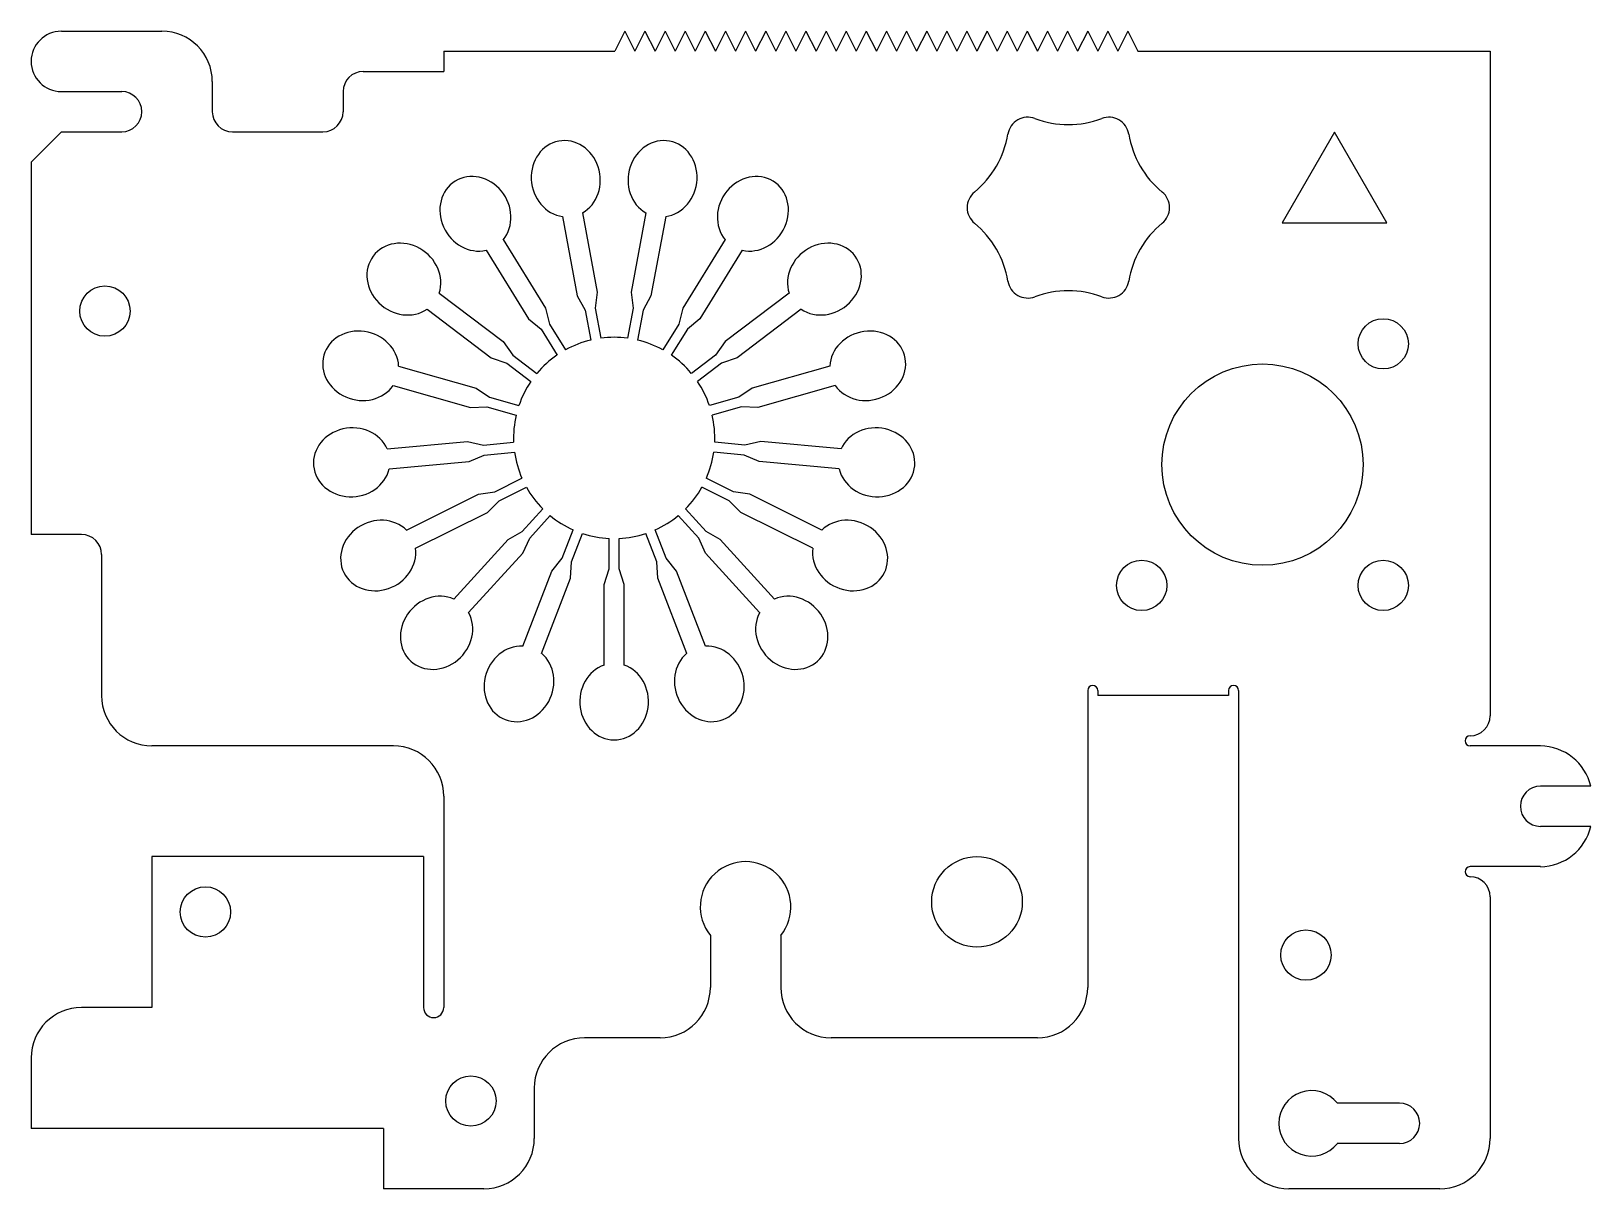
# Model space of a CAD drawing. Header units: millimetres. Extents: x 1015 to 1170, y 1108 to 1223.
import ezdxf

# ---------------------------------------------------------------- set-up
doc = ezdxf.new("R2010")
doc.units = ezdxf.units.MM

msp = doc.modelspace()

# ---------------------------------------------------------------- linework, layer by layer
at = {"color": 1}
for p, q in [((1017.65, 1222.91), (1027.65, 1222.91)), ((1073.65, 1222.91), (1072.65, 1220.91)), ((1073.65, 1222.91), (1074.65, 1220.91)), ((1075.65, 1222.91), (1074.65, 1220.91)), ((1075.65, 1222.91), (1076.65, 1220.91)), ((1077.65, 1222.91), (1076.65, 1220.91)), ((1077.65, 1222.91), (1078.65, 1220.91)), ((1079.65, 1222.91), (1078.65, 1220.91)), ((1079.65, 1222.91), (1080.65, 1220.91)), ((1081.65, 1222.91), (1080.65, 1220.91)), ((1081.65, 1222.91), (1082.65, 1220.91)), ((1083.65, 1222.91), (1082.65, 1220.91)), ((1083.65, 1222.91), (1084.65, 1220.91)), ((1085.65, 1222.91), (1084.65, 1220.91)), ((1085.65, 1222.91), (1086.65, 1220.91)), ((1087.65, 1222.91), (1086.65, 1220.91)), ((1087.65, 1222.91), (1088.65, 1220.91)), ((1089.65, 1222.91), (1088.65, 1220.91)), ((1089.65, 1222.91), (1090.65, 1220.91)), ((1091.65, 1222.91), (1090.65, 1220.91)), ((1091.65, 1222.91), (1092.65, 1220.91)), ((1093.65, 1222.91), (1092.65, 1220.91)), ((1093.65, 1222.91), (1094.65, 1220.91)), ((1095.65, 1222.91), (1094.65, 1220.91)), ((1095.65, 1222.91), (1096.65, 1220.91)), ((1097.65, 1222.91), (1096.65, 1220.91)), ((1097.65, 1222.91), (1098.65, 1220.91)), ((1099.65, 1222.91), (1098.65, 1220.91)), ((1099.65, 1222.91), (1100.65, 1220.91)), ((1101.65, 1222.91), (1100.65, 1220.91)), ((1101.65, 1222.91), (1102.65, 1220.91)), ((1103.65, 1222.91), (1102.65, 1220.91)), ((1103.65, 1222.91), (1104.65, 1220.91)), ((1105.65, 1222.91), (1104.65, 1220.91)), ((1105.65, 1222.91), (1106.65, 1220.91)), ((1107.65, 1222.91), (1106.65, 1220.91)), ((1107.65, 1222.91), (1108.65, 1220.91)), ((1109.65, 1222.91), (1108.65, 1220.91)), ((1109.65, 1222.91), (1110.65, 1220.91)), ((1111.65, 1222.91), (1110.65, 1220.91)), ((1111.65, 1222.91), (1112.65, 1220.91)), ((1113.65, 1222.91), (1112.65, 1220.91)), ((1113.65, 1222.91), (1114.65, 1220.91)), ((1115.65, 1222.91), (1114.65, 1220.91)), ((1115.65, 1222.91), (1116.65, 1220.91)), ((1117.65, 1222.91), (1116.65, 1220.91)), ((1117.65, 1222.91), (1118.65, 1220.91)), ((1119.65, 1222.91), (1118.65, 1220.91)), ((1119.65, 1222.91), (1120.65, 1220.91)), ((1121.65, 1222.91), (1120.65, 1220.91)), ((1121.65, 1222.91), (1122.65, 1220.91)), ((1123.65, 1222.91), (1122.65, 1220.91)), ((1123.65, 1222.91), (1124.65, 1220.91)), ((1055.65, 1220.91), (1055.65, 1218.91)), ((1055.65, 1220.91), (1072.65, 1220.91)), ((1124.65, 1220.91), (1159.65, 1220.91)), ((1159.65, 1220.91), (1159.65, 1154.91)), ((1047.65, 1218.91), (1055.65, 1218.91)), ((1017.65, 1216.91), (1023.65, 1216.91)), ((1032.65, 1217.91), (1032.65, 1214.91)), ((1045.65, 1216.91), (1045.65, 1214.91)), ((1025.65, 1214.91), (1025.65, 1214.91)), ((1014.65, 1209.91), (1017.65, 1212.91)), ((1017.65, 1212.91), (1023.65, 1212.91)), ((1034.65, 1212.91), (1043.65, 1212.91)), ((1144.17, 1212.88), (1138.97, 1203.88)), ((1149.37, 1203.88), (1144.17, 1212.88)), ((1014.65, 1209.91), (1014.65, 1172.91)), ((1067.46, 1204.49), (1068.93, 1196.63)), ((1069.43, 1204.85), (1070.9, 1196.99)), ((1075.75, 1204.85), (1074.28, 1196.99)), ((1077.72, 1204.49), (1076.25, 1196.63)), ((1138.97, 1203.88), (1149.37, 1203.88)), ((1061.57, 1202.2), (1065.78, 1195.4)), ((1083.61, 1202.2), (1079.41, 1195.4)), ((1059.87, 1201.15), (1064.08, 1194.35)), ((1085.32, 1201.15), (1081.11, 1194.35)), ((1055.19, 1196.89), (1061.57, 1192.07)), ((1068.93, 1196.63), (1069.71, 1195.19)), ((1070.9, 1196.99), (1070.69, 1195.38)), ((1074.28, 1196.99), (1074.49, 1195.38)), ((1076.25, 1196.63), (1075.47, 1195.19)), ((1089.99, 1196.89), (1083.61, 1192.07)), ((1053.99, 1195.29), (1060.37, 1190.47)), ((1065.78, 1195.4), (1066.17, 1193.82)), ((1069.71, 1195.19), (1070.26, 1192.22)), ((1070.69, 1195.38), (1071.25, 1192.41)), ((1074.49, 1195.38), (1073.93, 1192.41)), ((1075.47, 1195.19), (1074.92, 1192.22)), ((1079.41, 1195.4), (1079.01, 1193.82)), ((1091.19, 1195.29), (1084.81, 1190.47)), ((1064.08, 1194.35), (1065.32, 1193.3)), ((1066.17, 1193.82), (1067.76, 1191.25)), ((1079.01, 1193.82), (1077.42, 1191.25)), ((1081.11, 1194.35), (1079.87, 1193.3)), ((1061.57, 1192.07), (1062.51, 1190.74)), ((1065.32, 1193.3), (1066.91, 1190.73)), ((1079.87, 1193.3), (1078.27, 1190.73)), ((1083.61, 1192.07), (1082.67, 1190.74)), ((1060.37, 1190.47), (1061.91, 1189.94)), ((1062.51, 1190.74), (1064.92, 1188.91)), ((1082.67, 1190.74), (1080.26, 1188.91)), ((1084.81, 1190.47), (1083.27, 1189.94)), ((1051.17, 1189.63), (1058.86, 1187.44)), ((1061.91, 1189.94), (1064.32, 1188.12)), ((1083.27, 1189.94), (1080.86, 1188.12)), ((1094.01, 1189.63), (1086.32, 1187.44)), ((1050.62, 1187.71), (1058.31, 1185.52)), ((1058.86, 1187.44), (1060.21, 1186.54)), ((1086.32, 1187.44), (1084.97, 1186.54)), ((1094.56, 1187.71), (1086.87, 1185.52)), ((1060.21, 1186.54), (1063.12, 1185.71)), ((1084.97, 1186.54), (1082.06, 1185.71)), ((1058.31, 1185.52), (1059.94, 1185.58)), ((1059.94, 1185.58), (1062.85, 1184.75)), ((1085.24, 1185.58), (1082.33, 1184.75)), ((1086.87, 1185.52), (1085.24, 1185.58)), ((1050.04, 1181.41), (1058, 1182.15)), ((1058, 1182.15), (1059.59, 1181.79)), ((1059.59, 1181.79), (1062.6, 1182.07)), ((1085.59, 1181.79), (1082.58, 1182.07)), ((1087.18, 1182.15), (1085.59, 1181.79)), ((1095.14, 1181.41), (1087.18, 1182.15)), ((1050.22, 1179.42), (1058.18, 1180.16)), ((1058.18, 1180.16), (1059.68, 1180.8)), ((1059.68, 1180.8), (1062.69, 1181.08)), ((1085.5, 1180.8), (1082.49, 1181.08)), ((1087, 1180.16), (1085.5, 1180.8)), ((1094.96, 1179.42), (1087, 1180.16)), ((1060.72, 1177.14), (1063.43, 1178.49)), ((1084.46, 1177.14), (1081.75, 1178.49)), ((1051.95, 1173.34), (1059.11, 1176.9)), ((1059.11, 1176.9), (1060.72, 1177.14)), ((1061.17, 1176.25), (1063.87, 1177.6)), ((1084.01, 1176.25), (1081.31, 1177.6)), ((1086.07, 1176.9), (1084.46, 1177.14)), ((1093.23, 1173.34), (1086.07, 1176.9)), ((1052.84, 1171.55), (1060, 1175.11)), ((1060, 1175.11), (1061.17, 1176.25)), ((1063.46, 1173.22), (1065.49, 1175.45)), ((1081.73, 1173.22), (1079.69, 1175.45)), ((1085.18, 1175.11), (1084.01, 1176.25)), ((1092.34, 1171.55), (1085.18, 1175.11)), ((1064.2, 1172.54), (1066.23, 1174.78)), ((1067.42, 1170.55), (1068.52, 1173.36)), ((1077.76, 1170.55), (1076.66, 1173.36)), ((1080.99, 1172.54), (1078.95, 1174.78)), ((1019.65, 1172.91), (1014.65, 1172.91)), ((1056.66, 1166.5), (1062.04, 1172.41)), ((1062.04, 1172.41), (1063.46, 1173.22)), ((1063.52, 1171.06), (1064.2, 1172.54)), ((1068.36, 1170.18), (1069.45, 1173)), ((1072.09, 1169.49), (1072.09, 1172.51)), ((1073.09, 1169.49), (1073.09, 1172.51)), ((1076.82, 1170.18), (1075.73, 1173)), ((1081.66, 1171.06), (1080.99, 1172.54)), ((1083.14, 1172.41), (1081.73, 1173.22)), ((1088.53, 1166.5), (1083.14, 1172.41)), ((1021.65, 1170.91), (1021.65, 1156.91)), ((1058.13, 1165.15), (1063.52, 1171.06)), ((1066.4, 1169.28), (1067.42, 1170.55)), ((1078.78, 1169.28), (1077.76, 1170.55)), ((1087.05, 1165.15), (1081.66, 1171.06)), ((1063.51, 1161.82), (1066.4, 1169.28)), ((1068.26, 1168.56), (1068.36, 1170.18)), ((1071.59, 1167.94), (1072.09, 1169.49)), ((1073.59, 1167.94), (1073.09, 1169.49)), ((1076.92, 1168.56), (1076.82, 1170.18)), ((1081.67, 1161.82), (1078.78, 1169.28)), ((1065.37, 1161.1), (1068.26, 1168.56)), ((1071.59, 1159.94), (1071.59, 1167.94)), ((1073.59, 1159.94), (1073.59, 1167.94)), ((1079.81, 1161.1), (1076.92, 1168.56)), ((1119.65, 1157.41), (1119.65, 1127.91)), ((1120.65, 1157.41), (1120.65, 1156.91)), ((1133.65, 1156.91), (1120.65, 1156.91)), ((1133.65, 1157.41), (1133.65, 1156.91)), ((1134.65, 1157.41), (1134.65, 1112.91)), ((1050.65, 1151.91), (1026.65, 1151.91)), ((1164.65, 1151.91), (1157.65, 1151.91)), ((1169.65, 1147.91), (1164.65, 1147.91)), ((1055.65, 1146.91), (1055.65, 1125.91)), ((1169.65, 1143.91), (1164.65, 1143.91)), ((1026.65, 1140.91), (1026.65, 1125.91)), ((1053.65, 1140.91), (1026.65, 1140.91)), ((1053.65, 1140.91), (1053.65, 1125.91)), ((1164.65, 1139.91), (1157.65, 1139.91)), ((1159.65, 1136.91), (1159.65, 1112.91)), ((1082.15, 1133.08), (1082.15, 1127.91)), ((1089.15, 1133.08), (1089.15, 1127.91)), ((1026.65, 1125.91), (1019.65, 1125.91)), ((1077.15, 1122.91), (1069.65, 1122.91)), ((1114.65, 1122.91), (1094.15, 1122.91)), ((1014.65, 1120.91), (1014.65, 1113.91)), ((1064.65, 1117.91), (1064.65, 1112.91)), ((1150.65, 1116.41), (1144.46, 1116.41)), ((1049.65, 1113.91), (1014.65, 1113.91)), ((1049.65, 1113.91), (1049.65, 1107.91)), ((1150.65, 1112.41), (1144.46, 1112.41)), ((1059.65, 1107.91), (1049.65, 1107.91)), ((1154.65, 1107.91), (1139.65, 1107.91))]:
    msp.add_line(p, q, dxfattribs=at)
for centre, radius in [((1021.98, 1195.1), 2.5), ((1149.02, 1191.85), 2.5), ((1137.02, 1179.85), 10), ((1125.02, 1167.85), 2.5), ((1149.02, 1167.85), 2.5), ((1108.65, 1136.41), 4.5), ((1031.97, 1135.41), 2.5), ((1141.34, 1131.13), 2.5), ((1058.35, 1116.63), 2.5)]:
    msp.add_circle(centre, radius, dxfattribs=at)
for centre, radius, start, end in [((1017.65, 1219.91), 3, 90, 270), ((1027.65, 1217.91), 5, 0, 90), ((1047.65, 1216.91), 2, 90, 180), ((1023.65, 1214.91), 2, 0, 90), ((1023.65, 1214.91), 2, 270, 0), ((1034.65, 1214.91), 2, 180, 270), ((1043.65, 1214.91), 2, 270, 0), ((1113.7, 1212.36), 2, 69.4305, 170.5695), ((1117.73, 1223.1), 9.47, 249.4305, 290.5695), ((1121.76, 1212.36), 2, 9.4305, 110.5695), ((1102.38, 1214.24), 9.47, 309.4305, 350.5695), ((1133.07, 1214.24), 9.47, 189.4305, 230.5695), ((1109.67, 1205.38), 2, 129.4305, 230.5695), ((1125.79, 1205.38), 2, 309.4305, 50.5695), ((1102.38, 1196.52), 9.47, 9.4305, 50.5695), ((1133.07, 1196.52), 9.47, 129.4305, 170.5695), ((1113.7, 1198.4), 2, 189.4305, 290.5695), ((1117.73, 1187.66), 9.47, 69.4305, 110.5695), ((1121.76, 1198.4), 2, 249.4305, 350.5695), ((1072.59, 1182.5), 10, 103.4542, 118.8987), ((1072.59, 1182.5), 10, 82.2777, 97.7223), ((1072.59, 1182.5), 10, 61.1013, 76.5458), ((1072.59, 1182.5), 10, 124.6307, 140.0752), ((1072.59, 1182.5), 10, 39.9248, 55.3693), ((1072.59, 1182.5), 10, 145.8072, 161.2517), ((1072.59, 1182.5), 10, 18.7483, 34.1928), ((1072.59, 1182.5), 10, 166.9836, 182.4281), ((1072.59, 1182.5), 10, 357.5719, 13.0164), ((1072.59, 1182.5), 10, 188.1601, 203.6046), ((1072.59, 1182.5), 10, 336.3954, 351.8399), ((1072.59, 1182.5), 10, 209.3366, 224.7811), ((1072.59, 1182.5), 10, 315.2189, 330.6634), ((1072.59, 1182.5), 10, 230.513, 245.9575), ((1072.59, 1182.5), 10, 294.0425, 309.487), ((1019.65, 1170.91), 2, 0, 90), ((1072.59, 1182.5), 10, 251.6895, 267.134), ((1072.59, 1182.5), 10, 272.866, 288.3105), ((1120.15, 1157.41), 0.5, 360, 180), ((1134.15, 1157.41), 0.5, 360, 180), ((1026.65, 1156.91), 5, 180, 270), ((1157.65, 1154.91), 2, 270, 0), ((1050.65, 1146.91), 5, 0, 90), ((1157.65, 1152.41), 0.5, 90, 270), ((1164.57, 1146.68), 5.23, 13.5612, 89.1192), ((1164.65, 1145.91), 2, 90, 270), ((1164.57, 1145.13), 5.23, 270.8808, 346.4388), ((1085.65, 1135.91), 4.5, 321.0576, 218.9424), ((1157.65, 1139.41), 0.5, 90, 270), ((1157.65, 1136.91), 2, 0, 90), ((1077.15, 1127.91), 5, 270, 360), ((1094.15, 1127.91), 5, 180, 270), ((1114.65, 1127.91), 5, 270, 0), ((1019.65, 1120.91), 5, 90, 180), ((1054.65, 1125.91), 1, 180, 0), ((1069.65, 1117.91), 5, 90, 180), ((1141.9, 1114.41), 3.25, 37.9799, 322.0201), ((1150.65, 1114.41), 2, 270, 90), ((1059.65, 1112.91), 5, 270, 0), ((1139.65, 1112.91), 5, 180, 270), ((1154.65, 1112.91), 5, 270, 0)]:
    msp.add_arc(centre, radius, start, end, dxfattribs=at)
for centre, major_axis in [((1067.78, 1208.25), (0.7, -3.74)), ((1077.4, 1208.25), (-0.7, -3.74)), ((1058.8, 1204.77), (2, -3.24)), ((1086.38, 1204.77), (-2, -3.24)), ((1051.69, 1198.28), (3.04, -2.29)), ((1093.49, 1198.28), (-3.04, -2.29)), ((1047.4, 1189.67), (3.66, -1.04)), ((1097.79, 1189.67), (-3.66, -1.04)), ((1046.51, 1180.08), (3.79, 0.35)), ((1098.67, 1180.08), (-3.79, 0.35)), ((1049.14, 1170.82), (3.41, 1.7)), ((1096.04, 1170.82), (-3.41, 1.7)), ((1054.94, 1163.14), (2.56, 2.81)), ((1090.24, 1163.14), (-2.56, 2.81)), ((1063.13, 1158.07), (1.37, 3.55)), ((1082.05, 1158.07), (-1.37, 3.55)), ((1072.59, 1156.3), (0, 3.8))]:
    msp.add_ellipse(centre, major_axis=major_axis, ratio=0.898746, start_param=0.296759, end_param=5.986426, dxfattribs=at)

doc.saveas('drawing.dxf')
